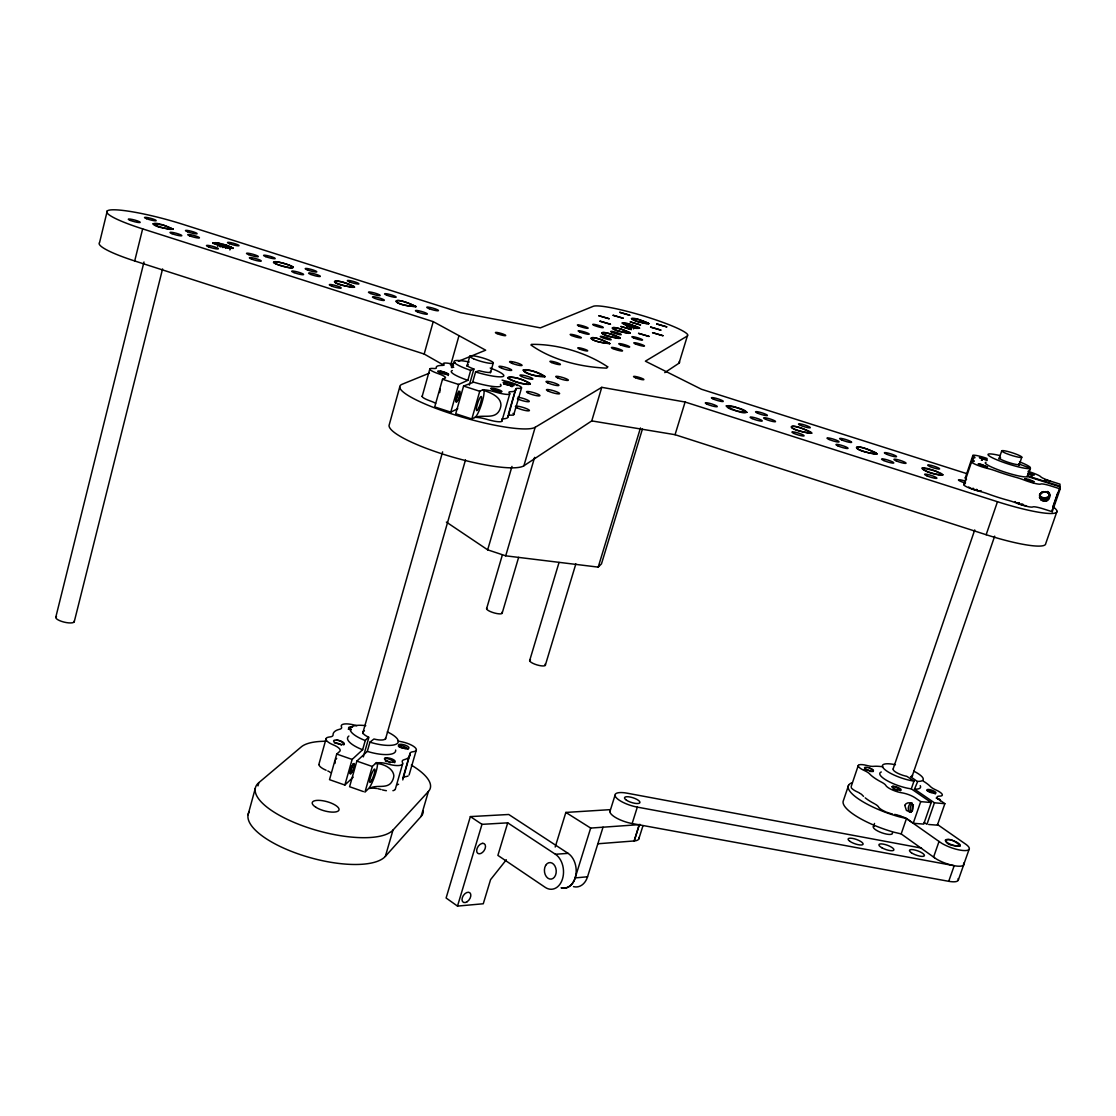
<?xml version="1.0" encoding="UTF-8"?>
<svg xmlns="http://www.w3.org/2000/svg" width="1116" height="1116" viewBox="0 0 1116 1116"><rect width="100%" height="100%" fill="white"/><g stroke="black" fill="none" stroke-linecap="round" stroke-linejoin="round"><path stroke-width="1.5" d="M402.778 779.931L410.018 753.844A12.416 3.906 16.2 0 1 412.683 751.779L413.129 751.724A13.085 4.087 16 0 0 415.012 747.455A13.085 4.087 16 0 0 402.485 741.945L400.532 741.554A12.22 3.78 15.9 0 1 398.063 740.954M350.187 773.262L350.926 768.213M439.662 392.595L440.29 389.038M455.998 401.021L456.793 395.706M334.953 763.47L335.274 760.819M940.272 800.842L939.812 799.321L936.84 798.107M350.996 767.864L351.414 766.232M107.248 210.98L99.589 242.479A57.683 8.537 14.9 0 0 134.701 260.963L424.178 354.037L443.694 365.155M457.03 394.673L457.351 393.404M134.701 260.963L142.639 228.878A57.865 7.84 15 0 1 110.484 209.947A57.865 7.84 15 0 1 182.466 224.204L460.671 312.675L540.381 327.867L593.154 306.342A49.802 6.068 16.6 0 1 648.033 317.335A49.802 6.068 16.6 0 1 687.344 336L679.03 363.188L664.759 372.632M55.828 617.064L143.992 261.995M74.228 621.835L162.573 268.928M217.732 246.371L218.569 243.065L228.71 245.883L233.132 248.422L222.154 246.873L212.765 242.758L218.569 243.065M220.257 246.915L221.094 243.623M222.907 247.599L223.744 244.306M225.502 248.38L226.353 245.088M229.854 249.97L230.691 246.678M248.073 814.736L255.299 788.328M257.963 785.887L258.87 782.609L301.264 746.897A68.508 22.306 15.7 0 1 326.109 741.261M399.765 386.875L389.052 425.461A70.866 13.462 16 0 0 449.595 456.193A70.866 13.462 16 0 0 523.892 465.777L591.759 420.899L601.775 387.336L685.098 402.025L997.467 501.726A61.199 8.733 17.9 0 0 1053.016 506.776M424.178 354.037L433.217 321.631L142.639 228.878M318.925 764.237L326.123 738.541M422.155 396.403L429.869 368.88M356.771 725.777A13.043 4.059 15.6 0 0 341.273 726.307L341.566 727.032A12.36 3.85 15.4 0 1 339.529 729.306L337.799 729.808A39.869 12.569 15.7 0 0 333.168 733.812L333.056 734.886A12.513 3.948 15.3 0 1 330.88 736.769L329.611 736.965A13.336 4.241 15.5 0 0 333.266 744.86L334.94 745.586A12.708 4.073 15.4 0 1 339.683 751.417L336.725 754.053L329.513 779.665L344.858 785.05L353.186 777.196M453.445 364.276A13.545 2.176 16 0 0 443.415 363.942L443.805 364.402A12.82 2.065 15.9 0 1 442.062 365.42L440.401 365.476A41.404 6.724 16.1 0 0 436.286 367.136L436.328 367.75A12.987 2.106 15.9 0 1 434.389 368.531L433.161 368.461A13.852 2.274 15.9 0 0 437.849 373.497L439.62 374.139A13.211 2.19 15.9 0 1 445.131 378.143L442.508 379.259L434.71 406.921L450.78 412.139L457.755 408.749M451.101 363.635L458.997 335.665M344.858 785.05L352.126 759.438L362.63 749.743L365.253 740.536L368.461 737.09A11.788 3.669 15.7 0 1 364.416 730.868M450.78 412.139L458.62 384.448L467.855 380.319L470.687 370.373L473.895 369.033L469.306 385.118M362.658 733.533L442.62 451.868M466.906 366.355L469.752 356.297M385.592 737.997A11.788 3.669 15.7 0 1 373.93 739.001L369.926 742.168L367.304 751.375L356.855 761.098L349.587 786.724L363.425 791.593M463.586 386.052L455.719 413.743L471.831 418.974L475.053 417.3A14.55 2.637 -72.2 0 0 482.224 401.927A14.55 2.637 -72.2 0 0 482.935 389.749L479.74 391.27L463.586 386.052L473.672 382.174A25.877 4.199 16.1 0 0 500.387 384.322M363.314 756.885L368.894 737.285M472.752 381.895L475.583 371.935L479.155 370.693A12.234 1.939 16.1 0 0 490.454 371.433M376.636 762.535A14.034 2.427 -70.5 0 0 375.939 762.995L372.298 766.497L364.96 792.137L368.643 788.496A14.034 2.427 -70.5 0 0 375.143 774.867A14.034 2.427 -70.5 0 0 377.124 762.647M471.831 418.974L479.74 391.27M385.411 739.406L465.498 459.89M490.426 372.842L493.314 362.798M395.343 789.096L402.653 763.818M501.865 421.178L509.761 393.878M402.806 778.354L410.018 753.426M508.394 414.217L515.718 388.912M501.768 419.002A13.015 2.288 16.2 0 1 502.856 418.863L504.46 418.737A41.292 7.17 16 0 0 508.115 416.728L515.773 389.149A12.89 2.093 16.3 0 1 518.145 388.326L518.591 388.354A13.587 2.19 16.2 0 0 519.889 386.164A13.587 2.19 16.2 0 0 506.65 381.281L504.641 380.793A12.681 2.023 16.2 0 1 502.088 380.11M249.286 811.583A72.275 25.668 15.4 0 0 301.571 855.037A72.275 25.668 15.4 0 0 385.369 856.363L393.013 830.039L428.432 791.439A68.508 22.306 15.7 0 0 411.316 765.088M409.112 774.923L416.296 750.147M513.792 414.594L521.549 387.88M642.411 429.102L601.482 563.845L598.204 567.123L505.715 555.824L487.664 549.825L511.979 466.418M385.369 856.363L421.123 816.424L428.432 791.439M523.892 465.777L535.164 427.316L601.775 387.336M486.576 608.778L502.409 554.778M505.715 555.824L534.62 457.351M502.242 612.935L518.633 557.344M603.031 827.193L587.546 876.771L575.159 877.915A18.344 13.239 84.8 0 1 561.083 887.806A18.344 13.099 85.3 0 0 575.73 875.669A18.344 13.099 85.3 0 0 568.086 853.349L508.757 814.485L470.366 816.591L446.107 898.003L457.504 906.094L483.27 903.765L490.566 879.631L506.343 859.766M626.564 326.876L627.527 323.612L636.12 326.277M626.774 326.918L627.736 323.668L639.719 328.188L631.628 327.141L621.905 323.012L627.318 323.57M629.033 327.518L630.01 324.254M529.626 660.7L559.032 562.464M457.504 906.094L481.986 824.347L507.724 822.841L555.419 854.27L568.086 853.349M631.363 328.202L632.34 324.951M633.581 328.941L634.558 325.691M545.278 665.415L575.856 563.873M507.724 822.841L497.889 855.386L545.222 887.36A18.442 13.099 85.3 0 0 562.492 878.948A18.442 13.099 85.3 0 0 555.419 854.27M598.204 567.123L640.458 427.93M591.759 420.899L675.054 434.696L685.098 402.025M555.196 847.03L565.854 812.434L610.229 809.644M575.159 877.915L590.671 828.072L639.356 824.626L634.195 840.948L597.855 843.78M609.894 811.681L615 795.345M610.354 810.286A17.968 5.622 17.9 0 0 615.321 817.372A17.968 5.622 17.9 0 0 632.144 823.538L637.32 807.119A18.009 5.51 17.8 0 1 615.753 797.089A18.009 5.51 17.8 0 1 627.178 793.197L921.523 848.09M634.195 840.948L639.273 824.557L640.361 824.515M638.77 839.009L642.886 825.993M848.551 785.343L843.459 800.437A47.304 13.043 19.4 0 0 894.362 832.313L901.184 833.917L934.51 857.73M851.159 786.585L858.302 765.409M965.298 477.857L972.887 455.44M963.847 484.595L972.608 458.774M873.382 826.719L874.512 823.427M893.093 769.008L974.728 529.933M998.946 459.025L1001.75 450.794M675.054 434.696L986.153 534.717L997.467 501.726M912.204 776.052L994.677 536.14M1018.964 465.484L1021.782 457.267A10.532 1.339 17.7 0 0 1007.302 451.38A10.532 1.339 17.7 0 0 1006.213 453.459A10.532 1.339 17.7 0 0 1021.782 457.267M902.453 816.647A10.979 3.013 19.5 0 1 907.81 819.465L913.223 823.273L923.727 824.096L931.204 802.53L911.312 788.859L913.99 781.074L906.792 776.331A10.184 2.623 19.2 0 1 896.762 772.732A10.184 2.623 19.2 0 1 893.372 768.91M928.693 824.487L937.37 825.17L944.861 803.687L934.427 802.809L914.506 789.152L917.729 781.381A21.553 5.552 19.2 0 0 913.781 771.156M901.184 833.917L906.485 818.53L899.663 816.926A47.388 12.778 19.3 0 1 857.632 798.345A47.388 12.778 19.3 0 1 851.592 782.944M1044.716 479.922A12.276 11.857 -6.4 0 1 1048.51 480.508L1059.963 484.135L1060.061 486.185L1027.585 475.89L1030.361 467.492A22.278 2.888 17.8 0 0 1019.48 461.815M986 462.289A22.25 2.957 17.8 0 0 1002.461 471.329A22.25 2.957 17.8 0 0 1027.543 476.546L1030.417 468.232L1019.117 464.061A10.518 1.367 17.8 0 0 1018.657 463.684M913.223 823.273L920.7 801.637L915.26 797.884A11.007 2.929 19.3 0 0 903.472 793.113L901.993 792.848A11.565 3.055 19.2 0 1 885.839 785.469L885.393 784.855A10.895 2.888 19.1 0 0 881.459 782.121L879.199 780.907A34.456 8.998 19.2 0 1 870.787 775.062L869.699 773.96A10.797 2.846 19 0 0 864.914 770.807L863.393 770.11A11.355 2.971 19 0 1 858.385 765.283A11.355 2.971 19 0 1 866.979 765.506L867.55 765.646A10.616 2.748 18.9 0 0 873.493 766.343L875.167 766.246A34.456 8.998 19.2 0 1 882.784 766.776M934.427 802.809L926.95 824.347L924.146 822.394M1052.723 507.236L1057.801 492.658M1052.737 507.906L1060.088 486.813L1027.571 476.504M964.684 484.316A11.844 1.702 17.8 0 0 966.875 486.939A11.844 1.702 17.8 0 0 978.858 491.152L980.49 491.556A11.272 1.632 17.9 0 1 988.162 493.942L990.98 494.96A35.531 5.064 17.9 0 0 1005.237 499.508L1008.097 500.303A11.313 1.632 18 0 1 1014.723 502.409L1016.313 503.023A11.913 1.716 18 0 0 1032.774 506.943L1033.151 506.804A11.3 1.618 18.1 0 1 1043.348 508.896L1052.235 511.728L1060.2 488.892L1060.088 486.813M906.485 818.53L939.03 841.464L933.576 857.088L936.491 859.069A17.563 4.952 20 0 0 955.505 865.918A17.563 4.952 20 0 0 963.582 863.128M1057.005 511.309L1045.72 543.604A60.989 9.514 18 0 1 986.153 534.717M632.144 823.538L948.712 881.305L954.208 865.695L637.32 807.119M963.596 864.928L969.093 849.346M958.295 880.092L963.778 864.551M335.888 759.424L336.669 758.406M1030.403 468.26L1030.417 468.232A22.278 2.888 17.8 0 1 996.867 459.82A22.278 2.888 17.8 0 1 1000.355 455.705M687.344 336L645.369 361.179L701.434 389.247L966.4 473.519M375.52 763.483C382.258 763.316 393.111 767.878 393.85 775.62A10.993 7.84 -53.4 0 1 392.33 780.893C387.88 789.933 376.678 783.892 369.424 788.496M429.479 373.107L402.192 384.239A71.145 12.374 16 0 0 452.022 413.98A71.145 12.374 16 0 0 535.164 427.316M450.348 364.597L455.161 362.63M458.369 361.319L485.655 350.187L433.217 321.631M377.152 762.981L377.487 762.842A12.75 4.115 15.9 0 1 387.726 763.916L388.354 764.097A13.364 4.269 15.9 0 0 402.457 762.395L402.206 761.656A12.569 4.004 16.1 0 1 404.173 759.689L405.833 759.145A39.869 12.569 15.7 0 0 410.018 754.96M396.891 784.855L398.565 784.269M1018.992 464.661L1019.089 464.633A10.518 1.367 17.8 0 1 1005.488 461.368A10.518 1.367 17.8 0 1 1000.592 457.797M474.677 417.551C482.768 414.162 494.36 419.714 499.312 410.646A11.383 8.496 -62.9 0 0 500.958 404.941C500.707 396.138 489.505 392.33 482.572 389.972M484.121 389.944L484.47 389.875A13.252 2.204 16.2 0 1 494.834 391.883L495.49 392.079A13.894 2.288 16.2 0 0 509.37 393.027L509.008 392.567A13.057 2.148 16.3 0 1 510.71 391.716L512.3 391.618A41.404 6.724 16.1 0 0 515.913 389.791M634.111 840.878L635.199 840.836A17.94 5.733 17.9 0 0 638.854 837.474M369.884 788.328L370.191 788.328A12.708 4.241 15.9 0 1 376.608 788.496M864.342 769.342L868.75 770.472A4.659 1.827 18.7 0 1 871.164 771.7M914.506 789.152L915.05 789.165A21.539 5.622 19.2 0 0 920.226 785.65M940.621 475.165C914.395 469.962 917.575 462.708 941.262 473.533M941.388 475.221L942.769 474.732L941.416 473.616M874.623 454.142C847.937 448.758 852.75 442.075 875.586 452.608M875.418 454.212L876.953 453.766L875.739 452.691M920.7 801.637L931.204 802.53M809.198 433.287C782.051 427.763 788.524 421.625 810.453 431.864M810.007 433.357L811.695 432.98L810.607 431.948M526.738 384.378C494.583 377.682 509.691 372.66 529.57 383.081M527.77 384.476L530.309 384.183L529.709 383.165M911.312 788.859L911.075 788.831A21.539 5.622 19.2 0 1 887.025 780.614A21.539 5.622 19.2 0 1 881.291 771.979M913.99 781.074L913.753 781.047A21.553 5.552 19.2 0 1 884.57 769.329A21.553 5.552 19.2 0 1 895.451 764.739M617.525 338.371C590.81 332.275 603.086 329.555 619.464 337.492M618.334 338.469L620.245 338.315L619.589 337.548M627.583 333.266C601.385 327.197 613.535 324.784 629.452 332.429M628.378 333.363L630.219 333.224L629.563 332.484M637.194 328.397C632.828 328.69 614.26 320.962 627.736 323.668M637.947 328.495L639.342 327.853M350.703 287.189C320.334 280.242 339.138 278.47 354.037 286.477M351.693 287.328L354.358 287.286L354.135 286.547M646.359 323.752L637.334 321.408L631.391 318.506L638.366 319.483L648.061 322.984M647.099 323.849L648.828 323.738L648.173 323.054M503.804 383.737L505.255 383.96A5.566 1.521 21 0 1 509.984 385.55M1044.716 479.629L1050.058 480.996M289.574 267.714C258.87 260.642 279.042 259.344 293.187 267.101M290.592 267.854C300.595 267.714 276.782 261.046 274.843 261.702C269.486 263.069 292.252 269.974 293.369 267.226M228.947 248.394L213.072 243.302M229.98 248.547L232.895 247.933M215.974 242.646L212.863 243.051M217.006 242.8L232.812 247.864M168.795 229.226L157.914 226.436L152.78 223.8L162.964 225L173.217 229.171L169.855 229.38M1028.366 472.445L1034.323 475.025L1028.268 474.063M511.365 385.634L506.12 384.588M894.6 814.415L896.064 814.666A10.979 3.013 19.5 0 1 898.157 815.182M987.186 460.517L979.346 457.546L987.018 459.485M1032.802 474.998L1028.45 473.77M505.506 384.448L503.776 384.016M476.281 417.342L476.574 417.412A13.211 2.358 16.1 0 1 486.939 419.351L487.594 419.546A13.852 2.441 16.1 0 0 501.754 420.62M1031.114 481.401L1034.197 481.735L1028.98 479.364L1024.753 478.75L1031.114 481.401L1025.186 479.029M451.408 367.443L452.231 367.68M381.044 789.514L380.416 789.333A12.708 4.241 15.9 0 0 377.864 788.733M475.583 371.935L476.504 372.228A25.905 4.101 16.1 0 0 502.856 376.552A25.905 4.101 16.1 0 0 490.217 368.029M369.926 742.168L370.819 742.433A24.943 7.77 15.7 0 0 396.766 743.856A24.943 7.77 15.7 0 0 387.322 731.901M367.304 751.375L368.196 751.654A24.915 7.854 15.7 0 0 395.636 750.05M1060.2 488.892L1051.286 486.06A11.327 1.521 18 0 0 1041.088 483.925L1040.712 484.051A11.941 1.604 17.9 0 1 1024.237 480.061L1022.633 479.462A11.341 1.535 17.9 0 0 1015.992 477.341L1013.133 476.546A35.614 4.743 17.8 0 1 998.82 472.012L995.988 471.008A11.3 1.535 17.8 0 0 988.302 468.622L986.67 468.218A11.871 1.604 17.7 0 1 974.254 463.838A11.871 1.604 17.7 0 1 972.915 461.522L973.208 461.536A11.118 1.493 17.7 0 0 973.822 460.601L973.152 459.973A35.614 4.743 17.8 0 1 973.543 458.048L974.366 457.895A11.007 1.465 17.7 0 0 974.17 456.737L973.487 456.291A11.648 1.535 17.7 0 1 975.886 455.398A11.648 1.535 17.7 0 1 987.06 458.453M442.508 379.259L458.62 384.448M470.687 370.373L470.352 370.261A25.905 4.101 16.1 0 1 454.017 361.779A25.905 4.101 16.1 0 1 469.208 362.002M467.855 380.319L467.534 380.207A25.877 4.199 16.1 0 1 452.315 370.568M336.725 754.053L352.126 759.438M356.855 761.098L372.298 766.497M931.051 792.513L926.866 790.393L931.525 791.425A4.701 1.841 19.4 0 1 935.222 793.978M473.895 369.033L473.435 368.866A12.234 1.939 16.1 0 1 468.232 364.793M365.253 740.536L364.932 740.41A24.943 7.77 15.7 0 1 350.103 729.097A24.943 7.77 15.7 0 1 365.769 725.679M362.63 749.743L362.309 749.631A24.915 7.854 15.7 0 1 348.889 736.044M636.985 326.639L638.966 327.602M981.522 459.973L982.303 460.294M1031.644 481.749L1032.314 482.056A4.91 1.144 12.3 0 1 1033.374 482.712M1026.176 479.657L1024.837 478.987M1047.268 480.075L1046.864 479.852A11.076 1.451 17.9 0 1 1040.81 476.853L1040.74 476.755A11.718 1.548 17.9 0 0 1028.017 471.384M500.596 392.26L491.026 388.48L491.821 389.177M936.868 797.968L944.861 803.687M565.854 812.434L590.671 828.072M938.737 799.488L937.733 798.833A11.802 8.091 -86.9 0 0 936.157 798.038M470.366 816.591L481.986 824.347M939.03 841.464L941.96 843.431A17.591 4.841 19.9 0 0 963.945 850.559A17.591 4.841 19.9 0 0 966.261 844.575L937.384 824.445M446.372 522.079L487.664 549.825M917.185 781.367L910.544 776.68A10.184 2.623 19.2 0 0 912.33 775.104M966.554 479.21L965.87 478.736A11.62 1.646 17.8 0 1 965.731 477.634M863.547 796.392L862.459 795.276A10.769 2.929 19.1 0 0 860.241 793.476M1027.585 475.89L1027.515 475.751A22.25 2.957 17.8 0 0 1027.292 475.486M937.524 798.428L937.398 798.191A10.909 2.846 19.5 0 1 939.281 796.127L939.63 796.127A11.481 2.985 19.4 0 0 935.85 789.919L934.385 789.221A10.742 2.776 19.4 0 1 930.395 786.515L929.237 785.413A34.456 8.998 19.2 0 0 923.239 781.102M508.115 416.728L507.989 416.059A12.848 2.232 16.3 0 1 507.933 415.794M458.55 391.214L458.578 392.037A5.733 1.521 -65.6 0 1 455.858 399.193M1052.179 509.524L1052.235 511.728M74.242 621.096A9.528 2.79 13.3 0 1 63.724 622.017A9.528 2.79 13.3 0 1 56.498 616.492M892.395 832.773A10.114 2.846 19.4 0 1 881.766 832.773A10.114 2.846 19.4 0 1 874.023 826.161M545.054 664.173A8.244 2.19 16.8 0 1 536.908 664.885A8.244 2.19 16.8 0 1 530.491 659.793M501.907 612.293A8.147 2.037 16.4 0 1 494.681 613.061A8.147 2.037 16.4 0 1 486.785 608.29M587.546 876.771A18.247 13.225 84.7 0 1 573.485 886.62M958.114 878.627A17.535 5.05 20 0 1 948.712 881.305M859.46 793.002A10.769 2.929 19.1 0 0 857.702 792.081L856.195 791.37A11.327 3.055 19.1 0 1 851.243 787.617M875.014 804.036A10.881 2.985 19.2 0 0 874.149 803.562L871.903 802.334A34.387 9.277 19.3 0 1 865.193 797.828M875.795 804.51A10.881 2.985 19.2 0 1 878.069 806.338M899.245 815.503A10.979 3.013 19.5 0 1 901.407 816.242M892.493 814.01A11.537 3.153 19.3 0 1 886.815 812.253M885.699 811.806A11.537 3.153 19.3 0 1 878.501 806.966M911.228 812.225A4.687 2.971 -77.1 0 1 908.271 808.863A4.687 2.971 -77.1 0 1 910.851 803.339A4.715 3.334 82.7 0 1 912.288 803.074M912.414 810.844A4.687 2.971 -77.1 0 1 913.432 804.762M911.214 811.82A4.687 2.971 -77.1 0 1 910.251 807.733A4.687 2.971 -77.1 0 1 912.386 803.743M892.158 786.724A4.743 1.256 27.5 0 1 896.357 787.477A4.743 1.256 27.5 0 1 900.584 790.7M893.274 789.012A4.743 1.256 27.5 0 1 894.739 789.514M895.534 789.863A4.743 1.256 27.5 0 1 897.097 790.7M869.545 768.115A4.659 1.827 18.7 0 1 872.852 771.714M408.079 775.983A13.043 4.213 16 0 1 407.48 776.234M406.768 776.429A13.043 4.213 16 0 1 405.931 776.583L405.471 776.638A12.374 4.018 16.1 0 0 403.601 777.28M326.137 770.235A13.294 4.366 15.4 0 1 319.399 765.757M319.092 765.227A13.294 4.366 15.4 0 1 318.939 764.725M327.797 770.975A12.667 4.199 15.3 0 1 328.815 771.491M329.736 772.035A12.667 4.199 15.3 0 1 330.559 772.579M395.134 789.514A13.336 4.394 15.9 0 1 392.916 790.686M386.401 790.686A13.336 4.394 15.9 0 1 382.397 789.891M351.108 729.906A5.413 1.688 15.6 0 1 348.68 727.562A5.413 1.688 15.6 0 1 352.503 727.088M352.921 763.902A5.538 1.325 -63.3 0 1 349.88 771.072M385.257 759.787A5.482 1.325 22.8 0 1 387.029 758.531A5.482 1.325 22.8 0 1 393.99 761.74A5.482 2.148 8.7 0 1 394.645 762.73M385.452 761.196A5.482 1.325 22.8 0 1 387.392 761.656M388.968 762.214A5.482 1.325 22.8 0 1 390.223 762.758M334.34 742.893A5.468 1.116 11 0 1 335.637 742.907A5.468 2.344 20.3 0 1 341.398 745.014M336.432 740.103A5.468 2.33 20.3 0 1 341.817 741.945A5.468 2.33 20.3 0 1 343.812 744.916M348.318 729.278A5.357 1.256 22.5 0 1 351.094 729.111M407.996 749.352A5.371 2.26 21.1 0 0 400.811 745.697A5.371 1.074 11.3 0 0 398.314 746.06M406.308 748.613A5.371 1.074 11.3 0 1 400.128 747.329M399.654 747.148A5.371 1.074 11.3 0 1 398.9 746.771M423.299 810.816A68.327 22.962 15.7 0 1 421.123 816.424M393.013 830.039A72.484 24.943 15.4 0 1 304.738 826.551A72.484 24.943 15.4 0 1 258.87 782.609M513.011 413.38A13.545 2.33 16.2 0 1 510.821 415.152L510.375 415.138A12.848 2.232 16.3 0 0 508.24 415.403M422.434 395.957A13.811 2.413 15.9 0 0 430.134 400.909L431.906 401.565A13.169 2.33 15.9 0 1 435.645 403.295M453.724 367.359A5.622 0.907 16 0 1 453.515 365.685M440.388 371.196A5.692 1.576 20.6 0 1 445.814 373.121A5.692 1.576 20.6 0 1 448.255 375.492M510.57 385.843A5.566 1.521 21 0 1 512.021 386.764M965.452 482.67A35.531 5.064 17.9 0 1 965.898 480.605M1022.926 504.237A4.952 0.711 18 0 1 1021.754 503.902M977.156 489.589A4.91 0.711 17.8 0 1 976.333 489.38M973.724 488.557A4.91 0.711 17.8 0 1 972.901 488.25M1049.333 493.063A4.952 4.771 -6.2 0 1 1044.953 499.284A4.952 4.771 -6.2 0 1 1039.735 493.76M1049.486 497.68A6.291 6.068 -6.2 0 1 1047.157 499.41M1042.344 499.55A6.291 6.068 -6.2 0 1 1039.331 497.206M1049.445 495.574A6.25 6.04 -6.4 0 1 1039.345 495.113M1046.794 500.638A4.91 4.799 -7 0 1 1040.238 498.489A4.91 4.799 -7 0 1 1042.47 492.058A4.91 4.603 -11.3 0 1 1043.934 491.598M1045.455 491.584A4.91 4.603 -11.3 0 1 1046.794 500.247A4.896 4.785 -7.1 0 1 1040.307 493.746M1040.628 493.244A4.896 4.785 -7.1 0 1 1041.005 492.77M1041.688 492.156A4.896 4.785 -7.1 0 1 1042.47 491.682M1046.906 491.64A4.91 4.603 -11.4 0 1 1046.78 499.856A4.896 4.785 -7.1 0 1 1040.056 493.914M1039.959 493.816A4.883 4.785 -7.2 0 0 1046.78 499.466A4.896 4.603 -11.4 0 0 1047.422 491.542M1048.859 492.616A4.896 4.59 -11.4 0 1 1046.78 499.089A4.883 4.771 -7.2 0 1 1039.875 493.732M1047.896 491.514A4.896 4.59 -11.4 0 1 1048.51 492.142M1049.11 492.756A4.896 4.59 -11.4 0 1 1046.766 498.699M1028.282 473.909A4.799 1.074 23.8 0 1 1030.459 474.858M1031.686 475.542A4.799 1.074 23.8 0 1 1032.3 475.946M979.681 463.949A4.855 1.116 23.6 0 1 985.023 466.028A4.855 1.116 23.6 0 1 986.921 468.176M981.927 460.322A4.785 1.102 12 0 1 981.396 460.155M679.281 361.458A49.662 6.612 16.6 0 1 679.03 363.188M517.838 397.226A7.142 1.186 16.3 0 1 527.547 400.058A7.142 1.186 16.3 0 1 527.087 401.662A7.142 1.186 16.3 0 1 517.392 398.83M509.956 382.983A6.947 1.116 16.2 0 1 511.686 383.444M513.402 383.988A6.947 1.116 16.2 0 1 514.978 384.56M516.303 385.132A6.947 1.116 16.2 0 1 517.294 385.662M1026.469 505.813A6.557 0.935 18 0 1 1016.564 502.716M1015.7 502.214A6.557 0.935 18 0 1 1015.183 501.558M981.034 490.594A6.515 0.935 17.8 0 1 978.076 490.649A6.515 0.935 17.8 0 1 971.185 488.417M970.027 487.873A6.515 0.935 17.8 0 1 968.758 487.008M965.424 483.089A6.431 0.921 17.8 0 1 958.435 479.936A6.431 0.921 17.8 0 1 965.312 481.135M726.279 405.945C749.952 419.686 755.644 409.084 726.279 405.945M987.548 466.893L978.16 463.935L987.479 467.004M1039.735 496.313L1041.075 500.205L1046.124 501.21A4.98 4.799 -5.9 0 0 1048.691 493.83C1046.208 490.287 1040.279 492.254 1039.735 496.313M415.891 306.481C390.265 305.603 389.024 293.522 415.891 306.481M904.797 805.361L906.401 810.411L910.391 812.211A4.757 3.222 -86.7 0 0 912.79 805.222C911.66 801.679 906.011 802.111 904.797 805.361M648.801 323.556C626.648 321.631 625.853 312.773 648.801 323.556M630.205 333.028C606.867 331.243 606.393 321.589 630.205 333.028M620.231 338.106C596.265 336.418 595.916 326.304 620.231 338.106M607.69 366.843L606.741 368.127C580.78 367.164 552.155 360.077 530.979 345.025L531.383 344.37C557.303 343.951 586.081 352.405 607.69 366.843M609.755 343.449C585.147 341.831 584.91 331.257 609.755 343.449M544.971 376.455C516.206 375.492 516.945 361.751 544.971 376.455M530.365 383.89C523.139 385.201 513.82 381.853 507.613 377.613C514.894 376.357 524.101 379.677 530.365 383.89M960.151 845.705C938.779 847.128 944.289 830.96 960.151 845.705A7.91 2.176 19.9 0 1 948.014 843.054A7.91 2.176 19.9 0 1 950.121 839.818A7.91 2.176 19.9 0 1 960.137 845.663M415.961 306.663C388.521 304.877 390.795 293.801 415.961 306.663M662.946 335.707L652.595 332.68L662.946 335.707M666.726 326.876L656.696 323.947L666.726 326.876M660.812 330.085L650.628 327.1L660.812 330.085M649.094 336.432L638.589 333.377L649.094 336.432M746.967 412.362C718.816 410.032 721.745 398.579 746.967 412.362M640.514 324.923L630.303 321.938L640.514 324.923M631.349 329.527L620.887 326.486L631.349 329.527M629.773 315.242L619.771 312.327L629.773 315.242M623.3 318.269L613.13 315.298L623.3 318.269M354.525 287.091C326.849 285.222 329.68 274.369 354.525 287.091M610.452 324.24L599.976 321.185L610.452 324.24M609.113 318.73L598.804 315.716L609.113 318.73M942.783 474.914C936.31 475.137 925.331 472.333 922.151 467.911L935.389 470.952L942.783 474.914M876.939 453.933C847.853 450.962 852.136 439.816 876.939 453.933M544.929 376.72C537.591 377.013 528.468 374.767 522.93 370.08C530.309 369.815 539.335 372.046 544.929 376.72M609.768 343.658C583.25 340.98 586.932 331.564 609.768 343.658M811.639 433.134C782.428 430.106 787.394 419.211 811.639 433.134M173.175 229.31C144.773 227.064 149.181 217.076 173.175 229.31M482.81 843.333L481.694 843.543A5.803 3.655 -56.4 0 0 476.853 852.01A5.803 3.655 -56.4 0 0 484.051 850.713A5.803 3.655 -56.4 0 0 482.81 843.333M473.491 358.738A12.248 1.897 16.1 0 0 493.007 363.23A12.248 1.897 16.1 0 0 478.108 356.715A12.248 1.897 16.1 0 0 473.491 358.738M467.144 901.728A5.789 3.613 -55.6 0 0 469.85 892.758A5.789 3.613 -55.6 0 0 462.289 897.766A5.789 3.613 -55.6 0 0 467.144 901.728M545.654 865.388A8.3 5.901 85.3 0 0 549.504 878.976A8.3 5.901 85.3 0 0 555.81 868.178A8.3 5.901 85.3 0 0 545.654 865.388M626.453 800.186A8.105 2.483 17.8 0 0 639.594 803.046A8.105 2.483 17.8 0 0 630.596 797.117A8.105 2.483 17.8 0 0 626.453 800.186M849.778 841.269A7.952 2.302 19.4 0 0 862.654 844.7A7.952 2.302 19.4 0 0 854.382 838.813A7.952 2.302 19.4 0 0 849.778 841.269M881.933 847.797A7.924 2.274 19.6 0 0 893.874 850.001A7.924 2.274 19.6 0 0 883.426 844.142A7.924 2.274 19.6 0 0 881.933 847.797M911.381 852.75A7.91 2.246 19.8 0 0 924.076 856.056A7.91 2.246 19.8 0 0 915.413 850.155A7.91 2.246 19.8 0 0 911.381 852.75M893.944 788.538A4.799 1.269 19.2 0 0 901.114 789.877A4.799 1.269 19.2 0 0 894.697 786.473A4.799 1.269 19.2 0 0 893.944 788.538M928.693 791.495A4.757 1.242 19.4 0 0 935.961 793.016A4.757 1.242 19.4 0 0 929.823 789.626A4.757 1.242 19.4 0 0 928.693 791.495M866.351 769.412A4.715 1.228 19 0 0 873.437 770.765A4.715 1.228 19 0 0 867.188 767.445A4.715 1.228 19 0 0 866.351 769.412M351.861 772.244A5.608 1.018 -70.5 0 0 354.232 763.553A5.608 1.018 -70.5 0 0 350.647 770.417A5.608 1.018 -70.5 0 0 351.861 772.244M335.707 742.949A5.538 1.758 15.5 0 0 344.216 743.814A5.538 1.758 15.5 0 0 336.795 740.089A5.538 1.758 15.5 0 0 335.707 742.949M386.722 760.763A5.552 1.772 15.9 0 0 395.162 761.6A5.552 1.772 15.9 0 0 387.615 757.834A5.552 1.772 15.9 0 0 386.722 760.763M400.728 747.134A5.427 1.702 16 0 0 408.972 747.971A5.427 1.702 16 0 0 401.551 744.302A5.427 1.702 16 0 0 400.728 747.134M371.865 779.986A7.142 1.242 -70.5 0 0 374.767 769.091A7.142 1.242 -70.5 0 0 370.233 778.201A7.142 1.242 -70.5 0 0 371.865 779.986M315.842 807.259A13.866 4.771 15.4 0 0 338.483 810.76A13.866 4.771 15.4 0 0 322.552 800.702A13.866 4.771 15.4 0 0 315.842 807.259M457.741 400.435A5.803 1.102 -72.2 0 0 459.918 391.325A5.803 1.102 -72.2 0 0 456.374 398.51A5.803 1.102 -72.2 0 0 457.741 400.435M440.025 372.73A5.747 0.949 15.9 0 0 448.66 374.39A5.747 0.949 15.9 0 0 440.736 371.237A5.747 0.949 15.9 0 0 440.025 372.73M493.411 389.944A5.761 0.949 16.2 0 0 501.963 391.577A5.761 0.949 16.2 0 0 493.914 388.382A5.761 0.949 16.2 0 0 493.411 389.944M505.59 384.016A5.636 0.907 16.2 0 0 513.932 385.634A5.636 0.907 16.2 0 0 506.036 382.509A5.636 0.907 16.2 0 0 505.59 384.016M478.708 407.982A7.407 1.339 -72.2 0 0 481.359 396.571A7.407 1.339 -72.2 0 0 476.881 406.085A7.407 1.339 -72.2 0 0 478.708 407.982M1018.713 502.772A4.952 0.711 18 0 0 1019.452 503.093A4.896 1.186 12.4 0 1 1018.713 502.758M579.483 349.001A5.203 0.725 16.4 0 0 587.644 350.926A5.203 0.725 16.4 0 0 581.101 348.178A5.203 0.725 16.4 0 0 579.483 349.001M551.681 362.56A5.51 0.809 16.4 0 0 560.385 364.583A5.51 0.809 16.4 0 0 553.508 361.654A5.51 0.809 16.4 0 0 551.681 362.56M579.776 331.94A5.733 0.753 16.4 0 0 589.025 334.27A5.733 0.753 16.4 0 0 582.399 331.368A5.733 0.753 16.4 0 0 579.776 331.94M571.769 335.553A5.831 0.781 16.4 0 0 581.185 337.925A5.831 0.781 16.4 0 0 574.475 334.967A5.831 0.781 16.4 0 0 571.769 335.553M612.991 348.624A5.845 0.795 16.5 0 0 622.379 350.996A5.845 0.795 16.5 0 0 615.53 347.983A5.845 0.795 16.5 0 0 612.991 348.624M633.511 337.841A5.566 0.711 16.6 0 0 642.425 340.101A5.566 0.711 16.6 0 0 635.855 337.269A5.566 0.711 16.6 0 0 633.511 337.841M612.14 332.442A5.58 0.725 16.5 0 0 621.11 334.716A5.58 0.725 16.5 0 0 614.567 331.898A5.58 0.725 16.5 0 0 612.14 332.442M594.214 325.412A5.552 0.711 16.5 0 0 603.156 327.685A5.552 0.711 16.5 0 0 596.697 324.896A5.552 0.711 16.5 0 0 594.214 325.412M635.311 343.868A5.664 0.739 16.6 0 0 644.364 346.169A5.664 0.739 16.6 0 0 637.682 343.282A5.664 0.739 16.6 0 0 635.311 343.868M578.869 326.012A5.636 0.739 16.4 0 0 587.965 328.327A5.636 0.739 16.4 0 0 581.464 325.481A5.636 0.739 16.4 0 0 578.869 326.012M601.817 337.464A5.719 0.753 16.5 0 0 611.01 339.794A5.719 0.753 16.5 0 0 604.342 336.892A5.719 0.753 16.5 0 0 601.817 337.464M497.136 333.642A5.329 0.753 16.2 0 0 505.618 335.637A5.329 0.753 16.2 0 0 499.103 332.861A5.329 0.753 16.2 0 0 497.136 333.642M635.464 377.724A5.385 0.767 16.6 0 0 643.834 379.677A5.385 0.767 16.6 0 0 636.943 376.776A5.385 0.767 16.6 0 0 635.464 377.724M620.315 344.774A5.747 0.767 16.5 0 0 629.536 347.104A5.747 0.767 16.5 0 0 622.784 344.16A5.747 0.767 16.5 0 0 620.315 344.774M528.328 393.111A6.989 1.13 16.3 0 0 539.684 395.873A6.989 1.13 16.3 0 0 531.76 392.135A6.989 1.13 16.3 0 0 528.328 393.111M512.384 363.467A6.584 1.004 16.2 0 0 522.107 365.392A6.584 1.004 16.2 0 0 512.872 361.807A6.584 1.004 16.2 0 0 512.384 363.467M501.809 368.266A6.71 1.046 16.2 0 0 511.756 370.219A6.71 1.046 16.2 0 0 502.367 366.55A6.71 1.046 16.2 0 0 501.809 368.266M547.789 382.886A6.724 1.046 16.4 0 0 558.684 385.564A6.724 1.046 16.4 0 0 551.011 381.993A6.724 1.046 16.4 0 0 547.789 382.886M557.484 377.78A6.598 1.004 16.4 0 0 568.156 380.416A6.598 1.004 16.4 0 0 560.595 376.929A6.598 1.004 16.4 0 0 557.484 377.78M521.632 376.497A6.752 1.06 16.3 0 0 532.597 379.203A6.752 1.06 16.3 0 0 524.98 375.632A6.752 1.06 16.3 0 0 521.632 376.497M548.249 391.116A6.863 1.088 16.4 0 0 559.367 393.836A6.863 1.088 16.4 0 0 551.527 390.168A6.863 1.088 16.4 0 0 548.249 391.116M517.266 407.926A7.296 1.228 16.3 0 0 529.11 410.8A7.296 1.228 16.3 0 0 520.893 406.838A7.296 1.228 16.3 0 0 517.266 407.926M187.516 231.751A6.054 0.823 15.1 0 0 197.058 233.774A6.054 0.823 15.1 0 0 189.315 230.775A6.054 0.823 15.1 0 0 187.516 231.751M172.031 233.704A6.18 0.851 15.1 0 0 181.782 235.769A6.18 0.851 15.1 0 0 173.943 232.714A6.18 0.851 15.1 0 0 172.031 233.704M130.321 220.41A6.18 0.837 14.9 0 0 140.128 222.489A6.18 0.837 14.9 0 0 132.386 219.475A6.18 0.837 14.9 0 0 130.321 220.41M146.503 218.68A6.054 0.809 15 0 0 156.101 220.745A6.054 0.809 15 0 0 148.47 217.773A6.054 0.809 15 0 0 146.503 218.68M307.444 269.933A6.068 0.837 15.5 0 0 316.791 271.899A6.068 0.837 15.5 0 0 308.755 268.803A6.068 0.837 15.5 0 0 307.444 269.933M294.024 272.611A6.18 0.865 15.5 0 0 303.58 274.606A6.18 0.865 15.5 0 0 295.419 271.439A6.18 0.865 15.5 0 0 294.024 272.611M251.616 259.093A6.18 0.865 15.3 0 0 261.242 261.102A6.18 0.865 15.3 0 0 253.192 257.977A6.18 0.865 15.3 0 0 251.616 259.093M265.761 256.652A6.054 0.823 15.4 0 0 275.178 258.647A6.054 0.823 15.4 0 0 267.24 255.592A6.054 0.823 15.4 0 0 265.761 256.652M429.311 308.741A6.082 0.851 15.9 0 0 438.476 310.639A6.082 0.851 15.9 0 0 430.12 307.43A6.082 0.851 15.9 0 0 429.311 308.741M418.026 312.145A6.208 0.879 15.9 0 0 427.386 314.07A6.208 0.879 15.9 0 0 418.905 310.806A6.208 0.879 15.9 0 0 418.026 312.145M374.92 298.404A6.194 0.879 15.7 0 0 384.35 300.357A6.194 0.879 15.7 0 0 375.98 297.121A6.194 0.879 15.7 0 0 374.92 298.404M386.945 295.252A6.082 0.851 15.8 0 0 396.18 297.177A6.082 0.851 15.8 0 0 387.936 294.01A6.082 0.851 15.8 0 0 386.945 295.252M370.819 293.564A6.138 0.865 15.7 0 0 380.151 295.517A6.138 0.865 15.7 0 0 371.879 292.322A6.138 0.865 15.7 0 0 370.819 293.564M310.876 274.466A6.124 0.851 15.5 0 0 320.32 276.447A6.124 0.851 15.5 0 0 312.187 273.308A6.124 0.851 15.5 0 0 310.876 274.466M349.671 281.971A6.054 0.837 15.7 0 0 358.92 283.91A6.054 0.837 15.7 0 0 350.801 280.786A6.054 0.837 15.7 0 0 349.671 281.971M331.675 286.087A6.208 0.879 15.6 0 0 341.203 288.067A6.208 0.879 15.6 0 0 332.917 284.859A6.208 0.879 15.6 0 0 331.675 286.087M229.533 243.72A6.04 0.823 15.3 0 0 238.977 245.729A6.04 0.823 15.3 0 0 231.165 242.716A6.04 0.823 15.3 0 0 229.533 243.72M208.594 246.831A6.194 0.865 15.2 0 0 218.317 248.882A6.194 0.865 15.2 0 0 210.352 245.771A6.194 0.865 15.2 0 0 208.594 246.831M248.742 254.671A6.124 0.837 15.3 0 0 258.27 256.68A6.124 0.837 15.3 0 0 250.305 253.597A6.124 0.837 15.3 0 0 248.742 254.671M189.762 235.881A6.11 0.837 15.1 0 0 199.401 237.931A6.11 0.837 15.1 0 0 191.575 234.89A6.11 0.837 15.1 0 0 189.762 235.881M886.774 454.296A6.319 0.893 17.5 0 0 896.511 456.695A6.319 0.893 17.5 0 0 888.35 453.152A6.319 0.893 17.5 0 0 886.774 454.296M883.844 460.573A6.431 0.935 17.5 0 0 893.749 463.014A6.431 0.935 17.5 0 0 885.448 459.387A6.431 0.935 17.5 0 0 883.844 460.573M838.06 445.968A6.403 0.935 17.4 0 0 848.007 448.423A6.403 0.935 17.4 0 0 839.86 444.865A6.403 0.935 17.4 0 0 838.06 445.968M841.841 439.983A6.277 0.893 17.4 0 0 851.606 442.396A6.277 0.893 17.4 0 0 843.598 438.909A6.277 0.893 17.4 0 0 841.841 439.983M757.513 413.129A6.222 0.893 17.1 0 0 767.32 415.57A6.222 0.893 17.1 0 0 759.619 412.181A6.222 0.893 17.1 0 0 757.513 413.129M752.17 418.584A6.347 0.921 17.1 0 0 762.158 421.067A6.347 0.921 17.1 0 0 754.332 417.593A6.347 0.921 17.1 0 0 752.17 418.584M707.167 404.229A6.319 0.921 16.9 0 0 717.183 406.712A6.319 0.921 16.9 0 0 709.511 403.308A6.319 0.921 16.9 0 0 707.167 404.229M713.319 399.054A6.208 0.879 16.9 0 0 723.154 401.509A6.208 0.879 16.9 0 0 715.593 398.175A6.208 0.879 16.9 0 0 713.319 399.054M896.204 460.866A6.389 0.921 17.6 0 0 906.025 463.293A6.389 0.921 17.6 0 0 897.752 459.694A6.389 0.921 17.6 0 0 896.204 460.866M929.963 466.572A6.333 0.893 17.7 0 0 939.63 468.957A6.333 0.893 17.7 0 0 931.344 465.4A6.333 0.893 17.7 0 0 929.963 466.572M926.95 475.848A6.501 0.949 17.7 0 0 936.882 478.29A6.501 0.949 17.7 0 0 928.373 474.593A6.501 0.949 17.7 0 0 926.95 475.848M829.174 439.509A6.333 0.907 17.3 0 0 839.023 441.95A6.333 0.907 17.3 0 0 830.988 438.435A6.333 0.907 17.3 0 0 829.174 439.509M765.576 419.239A6.291 0.907 17.1 0 0 775.467 421.695A6.291 0.907 17.1 0 0 767.655 418.263A6.291 0.907 17.1 0 0 765.576 419.239M800.493 425.363A6.236 0.893 17.2 0 0 810.23 427.777A6.236 0.893 17.2 0 0 802.404 424.359A6.236 0.893 17.2 0 0 800.493 425.363M794.034 433.454A6.403 0.935 17.2 0 0 804.036 435.924A6.403 0.935 17.2 0 0 796.029 432.394A6.403 0.935 17.2 0 0 794.034 433.454"/></g></svg>
